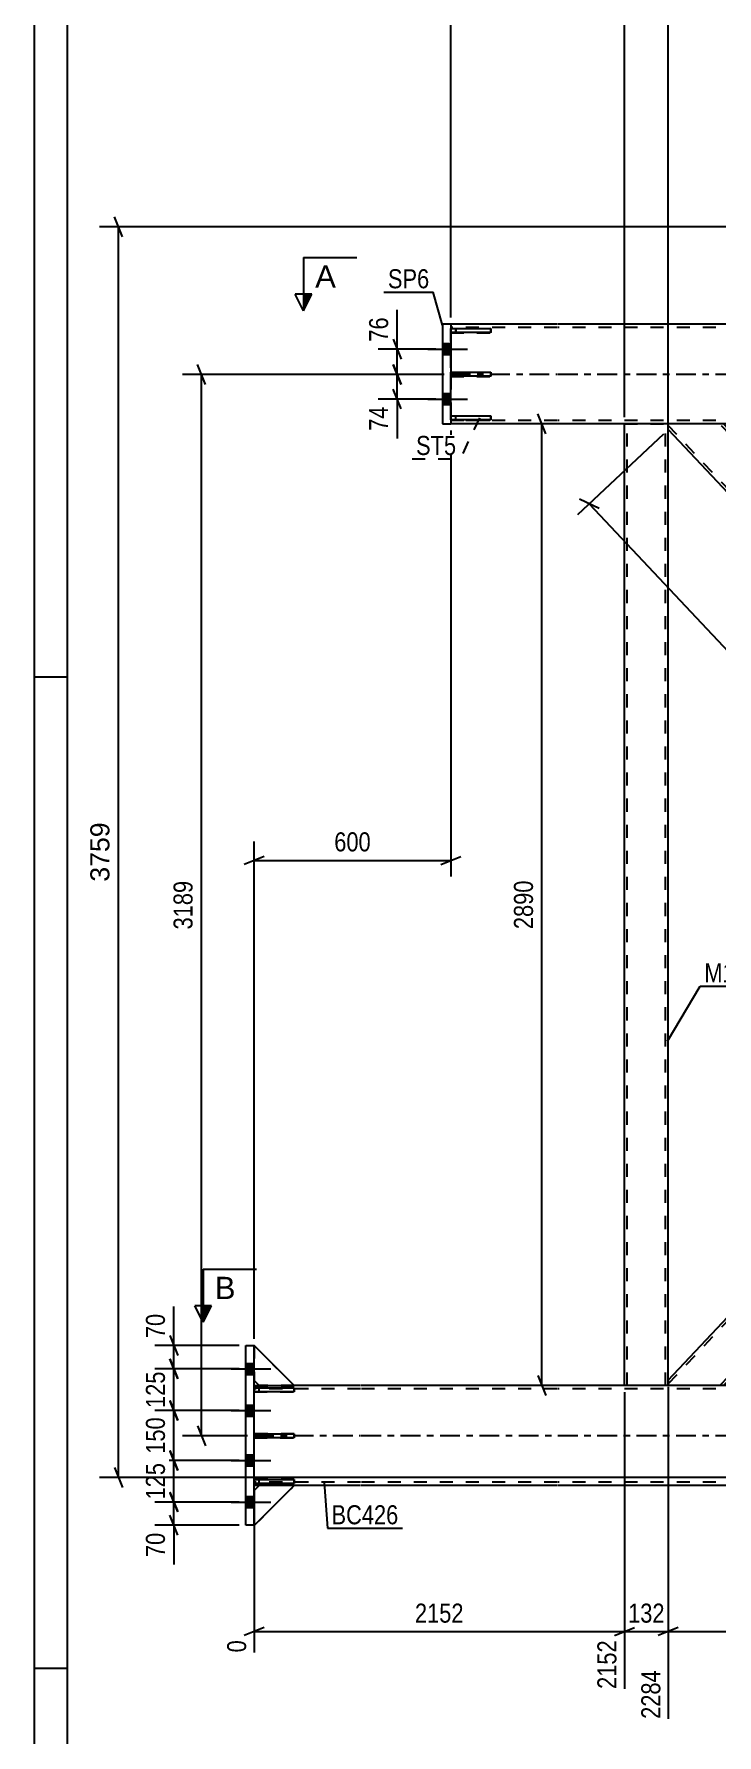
# Model space of a CAD drawing. Header units: millimetres. Extents: x 0 to 841, y 0 to 594.
# Drawn here: x 0 to 102.7, y 139 to 394.6 of the extents above; entities that cross this region are included whole.
import ezdxf

# ---------------------------------------------------------------- set-up
doc = ezdxf.new("R2010")
doc.units = ezdxf.units.MM
doc.linetypes.add('DXK_LINE_DOT2', pattern=[3.9198, 1.9599, -1.9599])
doc.linetypes.add('DXK_LINE_DOT3', pattern=[5.9187, 2.979, -0.9799, 0.9799, -0.9799])
doc.styles.add('Arial', font='ARIAL.TTF', dxfattribs={"height": 0.2})
doc.styles.add('Arial Narrow', font='ARIALN.TTF', dxfattribs={"height": 0.2})

# ---------------------------------------------------------------- blocks, each defined once
blk = doc.blocks.new('Unknown-761551059-1129')
at = {"color": 5, "linetype": 'Continuous'}
for p, q in [((0, 594), (0, 0)), ((5, 589), (5, 5)), ((5, 298), (0, 298)), ((5, 149), (0, 149))]:
    blk.add_line(p, q, dxfattribs=at)
blk = doc.blocks.new('Part-761551059-1537 - 1356')
at = {"color": 7, "linetype": 'DXK_LINE_DOT2'}
for p, q in [((33.84, 176.49), (33.09, 175.74)), ((33.09, 170.49), (39.09, 176.49)), ((39.09, 176.49), (33.84, 176.49)), ((33.09, 175.74), (33.09, 170.49))]:
    blk.add_line(p, q, dxfattribs=at)
blk = doc.blocks.new('Part-761551059-1543 - 1356')
at = {"color": 2, "linetype": 'Continuous'}
for p, q in [((33.09, 176.82), (33.09, 177.42)), ((33.09, 177.42), (39.09, 177.42)), ((39.09, 176.82), (33.09, 176.82)), ((39.09, 177.42), (39.09, 176.82))]:
    blk.add_line(p, q, dxfattribs=at)
at = {"color": 7, "linetype": 'DXK_LINE_DOT2'}
blk.add_line((33.84, 176.82), (33.84, 177.42), dxfattribs=at)
blk = doc.blocks.new('Part-761551059-1540 - 1356')
at = {"color": 2, "linetype": 'Continuous'}
for p, q in [((39.09, 191.53), (33.09, 197.53)), ((33.09, 192.28), (33.84, 191.53)), ((33.84, 191.53), (39.09, 191.53))]:
    blk.add_line(p, q, dxfattribs=at)
at = {"color": 7, "linetype": 'DXK_LINE_DOT2'}
blk.add_line((33.09, 197.53), (33.09, 192.28), dxfattribs=at)
blk = doc.blocks.new('Part-761551059-1541 - 1356')
at = {"color": 2, "linetype": 'Continuous'}
for p, q in [((33.09, 183.69), (33.09, 184.29)), ((33.09, 184.29), (39.09, 184.29)), ((39.09, 184.29), (39.09, 183.69)), ((39.09, 183.69), (33.09, 183.69))]:
    blk.add_line(p, q, dxfattribs=at)
at = {"color": 7, "linetype": 'DXK_LINE_DOT2'}
blk.add_line((33.84, 183.69), (33.84, 184.29), dxfattribs=at)
blk = doc.blocks.new('Part-761551059-1545 - 1356')
at = {"color": 7, "linetype": 'DXK_LINE_DOT2'}
for p, q in [((39.09, 191.17), (33.09, 191.17)), ((33.09, 191.17), (33.09, 190.57)), ((33.09, 190.57), (39.09, 190.57)), ((33.84, 190.57), (33.84, 191.17)), ((39.09, 190.57), (39.09, 191.17))]:
    blk.add_line(p, q, dxfattribs=at)
blk = doc.blocks.new('Part-761551059-1538 - 1356')
at = {"color": 2, "linetype": 'Continuous'}
for p, q in [((33.84, 176.49), (33.09, 175.74)), ((33.09, 170.49), (39.09, 176.49)), ((39.09, 176.49), (33.84, 176.49)), ((33.09, 170.53), (33.09, 170.49))]:
    blk.add_line(p, q, dxfattribs=at)
at = {"color": 7, "linetype": 'DXK_LINE_DOT2'}
blk.add_line((33.09, 170.49), (33.09, 175.74), dxfattribs=at)
blk = doc.blocks.new('Part-761551059-1539 - 1356')
at = {"color": 7, "linetype": 'DXK_LINE_DOT2'}
for p, q in [((33.09, 192.28), (33.09, 197.53)), ((33.09, 197.53), (39.09, 191.53)), ((33.84, 191.53), (33.09, 192.28)), ((39.09, 191.53), (33.84, 191.53))]:
    blk.add_line(p, q, dxfattribs=at)
blk = doc.blocks.new('Part-761551059-1526 - 1356')
at = {"color": 2, "linetype": 'Continuous'}
for p, q in [((62.64, 351.03), (61.39, 351.03)), ((61.39, 351.03), (61.39, 336.03)), ((62.64, 351.03), (62.64, 350.4)), ((62.64, 349.8), (62.64, 343.83)), ((62.64, 337.25), (62.64, 343.23)), ((61.39, 336.03), (62.64, 336.03)), ((62.64, 336.65), (62.64, 336.03))]:
    blk.add_line(p, q, dxfattribs=at)
at = {"color": 7, "linetype": 'DXK_LINE_DOT2'}
for p, q in [((62.64, 336.65), (62.64, 351.03)), ((62.64, 350.4), (62.64, 349.8)), ((62.64, 343.83), (62.64, 343.23)), ((62.64, 336.65), (62.64, 337.25))]:
    blk.add_line(p, q, dxfattribs=at)
blk = doc.blocks.new('Part-761551059-1542 - 1356')
at = {"color": 2, "linetype": 'Continuous'}
for p, q in [((33.09, 190.57), (33.09, 191.17)), ((33.09, 191.17), (39.09, 191.17)), ((39.09, 190.57), (33.09, 190.57)), ((39.09, 191.17), (39.09, 190.57))]:
    blk.add_line(p, q, dxfattribs=at)
at = {"color": 7, "linetype": 'DXK_LINE_DOT2'}
blk.add_line((33.84, 190.57), (33.84, 191.17), dxfattribs=at)
blk = doc.blocks.new('Part-761551059-1544 - 1356')
at = {"color": 7, "linetype": 'DXK_LINE_DOT2'}
for p, q in [((39.09, 184.29), (33.09, 184.29)), ((33.09, 184.29), (33.09, 183.69)), ((33.84, 183.69), (33.84, 184.29)), ((39.09, 183.69), (39.09, 184.29)), ((33.09, 183.69), (39.09, 183.69))]:
    blk.add_line(p, q, dxfattribs=at)
blk = doc.blocks.new('Part-761551059-1571 - 1356')
at = {"color": 2, "linetype": 'Continuous'}
for p, q in [((31.84, 170.53), (31.84, 197.53)), ((31.84, 197.53), (33.09, 197.53)), ((33.09, 191.17), (33.09, 197.53)), ((33.09, 184.29), (33.09, 190.57)), ((33.09, 177.42), (33.09, 183.69)), ((33.09, 170.53), (33.09, 176.82)), ((33.09, 170.53), (31.84, 170.53))]:
    blk.add_line(p, q, dxfattribs=at)
at = {"color": 7, "linetype": 'DXK_LINE_DOT2'}
for p, q in [((33.09, 190.57), (33.09, 191.17)), ((33.09, 183.69), (33.09, 184.29)), ((33.09, 176.82), (33.09, 177.42))]:
    blk.add_line(p, q, dxfattribs=at)
blk = doc.blocks.new('Part-761551059-1597 - 1356')
at = {"color": 7, "linetype": 'DXK_LINE_DOT2'}
for p, q in [((39.09, 177.42), (33.09, 177.42)), ((33.09, 177.42), (33.09, 176.82)), ((33.09, 176.82), (39.09, 176.82)), ((33.84, 176.82), (33.84, 177.42)), ((39.09, 176.82), (39.09, 177.42))]:
    blk.add_line(p, q, dxfattribs=at)
blk = doc.blocks.new('Part-761551059-1630 - 1356')
at = {"color": 2, "linetype": 'Continuous'}
for p, q in [((62.64, 343.23), (62.64, 343.83)), ((62.64, 343.83), (68.64, 343.83)), ((68.64, 343.23), (62.64, 343.23)), ((68.64, 343.83), (68.64, 343.23))]:
    blk.add_line(p, q, dxfattribs=at)
at = {"color": 7, "linetype": 'DXK_LINE_DOT2'}
blk.add_line((63.39, 343.23), (63.39, 343.83), dxfattribs=at)
blk = doc.blocks.new('Part-761551059-1631 - 1356')
at = {"color": 2, "linetype": 'Continuous'}
for p, q in [((62.64, 350.4), (68.64, 350.4)), ((62.64, 350.4), (62.64, 349.8)), ((68.64, 350.4), (68.64, 349.8)), ((68.64, 349.8), (62.64, 349.8))]:
    blk.add_line(p, q, dxfattribs=at)
at = {"color": 7, "linetype": 'DXK_LINE_DOT2'}
blk.add_line((63.39, 349.8), (63.39, 350.4), dxfattribs=at)
blk = doc.blocks.new('Part-761551059-1632 - 1356')
at = {"color": 2, "linetype": 'Continuous'}
for p, q in [((62.64, 336.65), (62.64, 337.25)), ((62.64, 337.25), (68.64, 337.25)), ((68.64, 336.65), (62.64, 336.65)), ((68.64, 337.25), (68.64, 336.65))]:
    blk.add_line(p, q, dxfattribs=at)
at = {"color": 7, "linetype": 'DXK_LINE_DOT2'}
blk.add_line((63.39, 336.65), (63.39, 337.25), dxfattribs=at)
blk = doc.blocks.new('Part-761551059-1637 - 1356')
at = {"color": 7, "linetype": 'DXK_LINE_DOT2'}
for p, q in [((68.64, 343.76), (62.64, 343.76)), ((62.64, 343.76), (62.64, 343.16)), ((62.64, 343.16), (68.64, 343.16)), ((63.39, 343.16), (63.39, 343.76)), ((68.64, 343.16), (68.64, 343.76))]:
    blk.add_line(p, q, dxfattribs=at)
blk = doc.blocks.new('Part-761551059-1642 - 1356')
at = {"color": 7, "linetype": 'DXK_LINE_DOT2'}
for p, q in [((68.64, 350.34), (62.64, 350.34)), ((62.64, 350.34), (62.64, 349.74)), ((63.39, 350.34), (63.39, 349.74)), ((68.64, 349.74), (68.64, 350.34)), ((62.64, 349.74), (68.64, 349.74))]:
    blk.add_line(p, q, dxfattribs=at)
blk = doc.blocks.new('Part-761551059-1647 - 1356')
at = {"color": 7, "linetype": 'DXK_LINE_DOT2'}
for p, q in [((68.64, 337.19), (62.64, 337.19)), ((62.64, 337.19), (62.64, 336.59)), ((62.64, 336.59), (68.64, 336.59)), ((63.39, 336.59), (63.39, 337.19)), ((68.64, 336.59), (68.64, 337.19))]:
    blk.add_line(p, q, dxfattribs=at)
blk = doc.blocks.new('Part-761551059-1662 - 1356')
at = {"color": 2, "linetype": 'Continuous'}
for p, q in [((78.64, 351.03), (62.64, 351.03)), ((164.55, 351.03), (78.74, 351.03)), ((255.35, 351.03), (169.55, 351.03)), ((271.45, 351.03), (255.45, 351.03)), ((78.64, 336.03), (62.64, 336.03)), ((164.55, 336.03), (78.74, 336.03)), ((255.35, 336.03), (169.55, 336.03)), ((271.45, 336.03), (255.45, 336.03))]:
    blk.add_line(p, q, dxfattribs=at)
at = {"color": 7, "linetype": 'DXK_LINE_DOT2'}
for p, q in [((62.64, 351.03), (62.64, 336.03)), ((78.64, 350.53), (62.64, 350.53)), ((255.35, 350.53), (78.74, 350.53)), ((169.55, 351.03), (164.55, 351.03)), ((271.45, 350.53), (255.45, 350.53)), ((271.45, 336.03), (271.45, 351.03)), ((78.64, 336.53), (62.64, 336.53)), ((255.35, 336.53), (78.74, 336.53)), ((169.55, 336.03), (164.55, 336.03)), ((271.45, 336.53), (255.45, 336.53))]:
    blk.add_line(p, q, dxfattribs=at)
at = {"color": 7, "linetype": 'DXK_LINE_DOT3'}
for p, q in [((62.64, 343.53), (78.64, 343.53)), ((78.74, 343.53), (255.35, 343.53)), ((255.45, 343.53), (271.45, 343.53))]:
    blk.add_line(p, q, dxfattribs=at)
blk = doc.blocks.new('Part-761551059-1677 - 1356')
at = {"linetype": 'Continuous'}
blk.add_hatch(color=2, dxfattribs=at).paths.add_polyline_path([(286, 191.53), (285.2, 192.93), (286.8, 192.93)])
at = {"color": 2, "linetype": 'Continuous'}
for p, q in [((286, 191.53), (285.2, 192.93)), ((285.2, 192.93), (286.8, 192.93)), ((286.8, 192.93), (286, 191.53)), ((33.09, 191.53), (33.84, 191.53)), ((49.09, 191.53), (39.09, 191.53)), ((78.64, 191.53), (49.19, 191.53)), ((164.55, 191.53), (78.74, 191.53)), ((255.35, 191.53), (169.55, 191.53)), ((284.9, 191.53), (255.45, 191.53)), ((295, 191.53), (285, 191.53)), ((301, 191.53), (300.25, 191.53)), ((49.09, 176.53), (33.09, 176.53)), ((78.64, 176.53), (49.19, 176.53)), ((255.35, 176.53), (78.74, 176.53)), ((284.9, 176.53), (255.45, 176.53)), ((301, 176.53), (285, 176.53))]:
    blk.add_line(p, q, dxfattribs=at)
at = {"color": 7, "linetype": 'DXK_LINE_DOT2'}
for p, q in [((33.09, 176.53), (33.09, 191.53)), ((49.09, 191.03), (33.09, 191.03)), ((39.09, 191.53), (33.84, 191.53)), ((78.64, 191.03), (49.19, 191.03)), ((255.35, 191.03), (78.74, 191.03)), ((169.55, 191.53), (164.55, 191.53)), ((284.9, 191.03), (255.45, 191.03)), ((301, 191.03), (285, 191.03)), ((300.25, 191.53), (295, 191.53)), ((301, 176.53), (301, 191.53)), ((49.09, 177.03), (33.09, 177.03)), ((78.64, 177.03), (49.19, 177.03)), ((255.35, 177.03), (78.74, 177.03)), ((284.9, 177.03), (255.45, 177.03)), ((301, 177.03), (285, 177.03))]:
    blk.add_line(p, q, dxfattribs=at)
at = {"color": 7, "linetype": 'DXK_LINE_DOT3'}
for p, q in [((33.09, 184.03), (49.09, 184.03)), ((49.19, 184.03), (78.64, 184.03)), ((78.74, 184.03), (255.35, 184.03)), ((255.45, 184.03), (284.9, 184.03)), ((285, 184.03), (301, 184.03))]:
    blk.add_line(p, q, dxfattribs=at)
at = {"color": 2, "linetype": 'Continuous'}
blk.add_circle((286, 192.43), 1, dxfattribs=at)
blk = doc.blocks.new('Bolt-761551059-1680 - 1356')
at = {"linetype": 'Continuous'}
for points in [[(31.84, 194.85), (31.84, 193.2), (33.09, 193.2), (33.09, 194.85)], [(31.84, 194.85), (31.84, 193.2), (33.09, 193.2), (33.09, 194.85)], [(31.84, 194.85), (31.84, 193.2), (33.09, 193.2), (33.09, 194.85)], [(31.84, 188.6), (31.84, 186.95), (33.09, 186.95), (33.09, 188.6)], [(31.84, 188.6), (31.84, 186.95), (33.09, 186.95), (33.09, 188.6)], [(31.84, 181.1), (31.84, 179.45), (33.09, 179.45), (33.09, 181.1)], [(31.84, 181.1), (31.84, 179.45), (33.09, 179.45), (33.09, 181.1)], [(31.84, 174.85), (31.84, 173.2), (33.09, 173.2), (33.09, 174.85)], [(31.84, 174.85), (31.84, 173.2), (33.09, 173.2), (33.09, 174.85)], [(31.84, 174.85), (31.84, 173.2), (33.09, 173.2), (33.09, 174.85)]]:
    blk.add_hatch(color=1, dxfattribs=at).paths.add_polyline_path(points)
at = {"color": 1, "linetype": 'Continuous'}
for p, q in [((31.84, 194.85), (33.09, 194.85)), ((31.84, 194.85), (33.09, 194.85)), ((31.84, 194.85), (33.09, 194.85)), ((29.64, 194.03), (35.59, 194.03)), ((29.64, 194.03), (35.59, 194.03)), ((29.64, 194.03), (35.59, 194.03)), ((31.84, 193.2), (33.09, 193.2)), ((31.84, 193.2), (33.09, 193.2)), ((31.84, 193.2), (33.09, 193.2)), ((29.64, 187.78), (35.59, 187.78)), ((29.64, 187.78), (35.59, 187.78)), ((31.84, 188.6), (33.09, 188.6)), ((31.84, 188.6), (33.09, 188.6)), ((31.84, 186.95), (33.09, 186.95)), ((31.84, 186.95), (33.09, 186.95)), ((29.64, 180.28), (35.59, 180.28)), ((29.64, 180.28), (35.59, 180.28)), ((31.84, 181.1), (33.09, 181.1)), ((31.84, 181.1), (33.09, 181.1)), ((31.84, 179.45), (33.09, 179.45)), ((31.84, 179.45), (33.09, 179.45)), ((29.64, 174.03), (35.59, 174.03)), ((29.64, 174.03), (35.59, 174.03)), ((29.64, 174.03), (35.59, 174.03)), ((31.84, 174.85), (33.09, 174.85)), ((31.84, 174.85), (33.09, 174.85)), ((31.84, 174.85), (33.09, 174.85)), ((31.84, 173.2), (33.09, 173.2)), ((31.84, 173.2), (33.09, 173.2)), ((31.84, 173.2), (33.09, 173.2))]:
    blk.add_line(p, q, dxfattribs=at)
blk = doc.blocks.new('Bolt-761551059-1681 - 1356')
at = {"linetype": 'Continuous'}
for points in [[(61.39, 348.1), (61.39, 346.45), (62.64, 346.45), (62.64, 348.1)], [(61.39, 348.1), (61.39, 346.45), (62.64, 346.45), (62.64, 348.1)], [(61.39, 340.6), (61.39, 338.95), (62.64, 338.95), (62.64, 340.6)], [(61.39, 340.6), (61.39, 338.95), (62.64, 338.95), (62.64, 340.6)]]:
    blk.add_hatch(color=1, dxfattribs=at).paths.add_polyline_path(points)
at = {"color": 1, "linetype": 'Continuous'}
for p, q in [((61.39, 348.1), (62.64, 348.1)), ((61.39, 348.1), (62.64, 348.1)), ((59.19, 347.28), (65.14, 347.28)), ((59.19, 347.28), (65.14, 347.28)), ((61.39, 346.45), (62.64, 346.45)), ((61.39, 346.45), (62.64, 346.45)), ((61.39, 340.6), (62.64, 340.6)), ((61.39, 340.6), (62.64, 340.6)), ((59.19, 339.78), (65.14, 339.78)), ((59.19, 339.78), (65.14, 339.78)), ((61.39, 338.95), (62.64, 338.95)), ((61.39, 338.95), (62.64, 338.95))]:
    blk.add_line(p, q, dxfattribs=at)
blk = doc.blocks.new('Part-761551059-1706 - 1356')
at = {"color": 2, "linetype": 'Continuous'}
for p, q in [((95.34, 335.2), (95.34, 336.03)), ((95.34, 335.2), (162.52, 263.78)), ((163.75, 272.1), (103.63, 336.03)), ((163.75, 262.46), (163.75, 272.1))]:
    blk.add_line(p, q, dxfattribs=at)
at = {"color": 7, "linetype": 'DXK_LINE_DOT2'}
for p, q in [((103.63, 336.03), (95.34, 336.03)), ((163.75, 263.05), (95.34, 335.78)), ((163.75, 271.51), (103.08, 336.03)), ((163.75, 262.46), (162.52, 263.78)), ((163.75, 263.05), (163.75, 263.09))]:
    blk.add_line(p, q, dxfattribs=at)
blk = doc.blocks.new('Part-761551059-1711 - 1356')
at = {"color": 2, "linetype": 'Continuous'}
for p, q in [((95.34, 192.35), (162.52, 263.78)), ((162.52, 263.78), (163.75, 262.46)), ((163.75, 262.46), (163.75, 255.46)), ((103.63, 191.53), (163.75, 255.46)), ((95.34, 192.35), (95.34, 191.53))]:
    blk.add_line(p, q, dxfattribs=at)
at = {"color": 7, "linetype": 'DXK_LINE_DOT2'}
for p, q in [((95.34, 191.77), (162.79, 263.48)), ((103.08, 191.53), (163.75, 256.04)), ((103.63, 191.53), (95.34, 191.53))]:
    blk.add_line(p, q, dxfattribs=at)
blk = doc.blocks.new('Part-761551059-1716 - 1356')
at = {"color": 2, "linetype": 'Continuous'}
for p, q in [((88.74, 191.53), (88.74, 336.03)), ((95.34, 192.35), (95.34, 335.2))]:
    blk.add_line(p, q, dxfattribs=at)
at = {"color": 7, "linetype": 'DXK_LINE_DOT2'}
for p, q in [((88.74, 336.03), (95.34, 336.03)), ((89.14, 191.53), (89.14, 336.03)), ((94.94, 191.53), (94.94, 336.03)), ((95.34, 335.2), (95.34, 336.03)), ((95.34, 191.53), (95.34, 192.35)), ((95.34, 191.53), (88.74, 191.53))]:
    blk.add_line(p, q, dxfattribs=at)
blk = doc.blocks.new('StraightDimension-761551059-12153 - 1356')
at = {"color": 7, "linetype": 'Continuous'}
for p, q in [((88.74, 337.03), (88.74, 427.8)), ((62.64, 352.03), (62.64, 422.32)), ((64.14, 419.79), (61.14, 418.59)), ((87.24, 418.59), (90.24, 419.79)), ((62.64, 419.19), (88.74, 419.19))]:
    blk.add_line(p, q, dxfattribs=at)
at = {"color": 0, "linetype": 'Continuous'}
for points in [[(88.14, 428.4), (83.94, 428.4), (83.94, 419.89), (88.14, 419.89)], [(62.04, 422.92), (57.84, 422.92), (57.84, 419.89), (62.04, 419.89)]]:
    blk.add_wipeout(points, dxfattribs=at)
at = {"color": 0}
blk.add_wipeout([(79.95, 419.94), (79.95, 424.14), (71.44, 424.14), (71.44, 419.94)], dxfattribs=at)
at = {"color": 3, "linetype": 'Continuous', "style": 'Arial Narrow'}
for s, height, p in [('1552', 2.863, (87.54, 420.49)), ('0', 2.86, (61.44, 420.49))]:
    blk.add_text(s, height=height, rotation=90.0002, dxfattribs=at).set_placement(p)
at = {"color": 3, "style": 'Arial Narrow'}
blk.add_text('1552', height=2.863, dxfattribs=at).set_placement((72.04, 420.54))
blk = doc.blocks.new('StraightDimension-761551059-2228 - 1356')
at = {"color": 7, "linetype": 'Continuous'}
for p, q in [((88.74, 190.53), (88.74, 145.94)), ((95.34, 191.35), (95.34, 141.44)), ((87.24, 153.95), (90.24, 155.15)), ((88.74, 154.55), (95.34, 154.55)), ((96.84, 155.15), (93.84, 153.95))]:
    blk.add_line(p, q, dxfattribs=at)
at = {"color": 0}
blk.add_wipeout([(95.39, 155.3), (95.39, 159.5), (88.7, 159.5), (88.7, 155.3)], dxfattribs=at)
at = {"color": 0, "linetype": 'Continuous'}
blk.add_wipeout([(94.74, 149.35), (90.54, 149.35), (90.54, 140.84), (94.74, 140.84)], dxfattribs=at)
at = {"color": 3, "style": 'Arial Narrow'}
blk.add_text('132', height=2.863, dxfattribs=at).set_placement((89.3, 155.9))
at = {"color": 3, "linetype": 'Continuous', "style": 'Arial Narrow'}
blk.add_text('2284', height=2.863, rotation=90.0002, dxfattribs=at).set_placement((94.14, 141.44))
blk = doc.blocks.new('StraightDimension-761551059-1940 - 1356')
at = {"color": 7, "linetype": 'Continuous'}
for p, q in [((76.95, 334.53), (75.75, 337.53)), ((87.74, 336.03), (73.5, 336.03)), ((76.35, 191.53), (76.35, 336.03)), ((75.75, 193.03), (76.95, 190.03)), ((87.74, 191.53), (73.5, 191.53))]:
    blk.add_line(p, q, dxfattribs=at)
at = {"color": 0}
blk.add_wipeout([(75.6, 268.03), (71.4, 268.03), (71.4, 259.52), (75.6, 259.52)], dxfattribs=at)
at = {"color": 3, "style": 'Arial Narrow'}
blk.add_text('2890', height=2.863, rotation=90.0002, dxfattribs=at).set_placement((75, 260.12))
blk = doc.blocks.new('StraightDimension-761551059-1773 - 1356')
at = {"color": 7, "linetype": 'Continuous'}
for p, q in [((61.64, 343.46), (22.33, 343.46)), ((25.78, 341.96), (24.58, 344.96)), ((25.18, 183.99), (25.18, 343.46)), ((24.58, 185.49), (25.78, 182.49)), ((32.09, 183.99), (22.33, 183.99))]:
    blk.add_line(p, q, dxfattribs=at)
at = {"color": 0}
blk.add_wipeout([(24.43, 267.98), (20.23, 267.98), (20.23, 259.47), (24.43, 259.47)], dxfattribs=at)
at = {"color": 3, "style": 'Arial Narrow'}
blk.add_text('3189', height=2.863, rotation=90.0002, dxfattribs=at).set_placement((23.83, 260.07))
blk = doc.blocks.new('StraightDimension-761551059-1805 - 1356')
at = {"color": 7, "linetype": 'Continuous'}
for p, q in [((61.64, 343.46), (51.73, 343.46)), ((53.98, 344.96), (55.18, 341.96)), ((54.58, 339.78), (54.58, 343.46)), ((55.18, 338.28), (53.98, 341.28)), ((60.39, 339.78), (51.73, 339.78))]:
    blk.add_line(p, q, dxfattribs=at)
at = {"color": 0}
blk.add_wipeout([(53.83, 339.25), (49.63, 339.25), (49.63, 334.4), (53.83, 334.4)], dxfattribs=at)
at = {"color": 7, "linetype": 'Continuous'}
blk.add_line((54.58, 339.78), (54.58, 333.87), dxfattribs=at)
blk.add_line((54.58, 339.78), (54.58, 333.87), dxfattribs=at)
at = {"color": 3, "style": 'Arial Narrow'}
blk.add_text('74', height=2.863, rotation=90.0002, dxfattribs=at).set_placement((53.23, 335))
blk = doc.blocks.new('StraightDimension-761551059-1814 - 1356')
at = {"color": 7, "linetype": 'Continuous'}
for p, q in [((53.98, 348.78), (55.18, 345.78)), ((60.39, 347.28), (51.73, 347.28)), ((54.58, 343.46), (54.58, 347.28)), ((61.64, 343.46), (51.73, 343.46)), ((55.18, 341.96), (53.98, 344.96))]:
    blk.add_line(p, q, dxfattribs=at)
at = {"color": 0}
blk.add_wipeout([(53.83, 352.66), (49.63, 352.66), (49.63, 347.8), (53.83, 347.8)], dxfattribs=at)
at = {"color": 7, "linetype": 'Continuous'}
blk.add_line((54.58, 347.28), (54.58, 353.18), dxfattribs=at)
blk.add_line((54.58, 347.28), (54.58, 353.18), dxfattribs=at)
at = {"color": 3, "style": 'Arial Narrow'}
blk.add_text('76', height=2.863, rotation=90.0002, dxfattribs=at).set_placement((53.23, 348.4))
blk = doc.blocks.new('StraightDimension-761551059-1926 - 1356')
at = {"color": 7, "linetype": 'Continuous'}
for p, q in [((94.62, 334.52), (81.71, 322.38)), ((84.93, 323.34), (82, 324.71)), ((83.46, 324.02), (151.87, 251.29)), ((163.02, 261.78), (150.12, 249.64)), ((150.4, 251.97), (153.33, 250.61))]:
    blk.add_line(p, q, dxfattribs=at)
at = {"color": 0}
blk.add_wipeout([(121.13, 285.07), (124.19, 287.95), (118.35, 294.15), (115.29, 291.27)], dxfattribs=at)
at = {"color": 3, "style": 'Arial Narrow'}
blk.add_text('1997', height=2.863, rotation=-46.7591, dxfattribs=at).set_placement((116.14, 291.24))
blk = doc.blocks.new('StraightDimension-761551059-1972 - 1356')
at = {"color": 7, "linetype": 'Continuous'}
for p, q in [((62.64, 335.03), (62.64, 268.05)), ((34.59, 271.05), (31.59, 269.85)), ((33.09, 198.53), (33.09, 273.3)), ((61.14, 269.85), (64.14, 271.05)), ((33.09, 270.45), (62.64, 270.45))]:
    blk.add_line(p, q, dxfattribs=at)
at = {"color": 0}
blk.add_wipeout([(51.21, 271.2), (51.21, 275.4), (44.53, 275.4), (44.53, 271.2)], dxfattribs=at)
at = {"color": 3, "style": 'Arial Narrow'}
blk.add_text('600', height=2.863, dxfattribs=at).set_placement((45.13, 271.8))
blk = doc.blocks.new('StraightDimension-761551059-16765 - 1356')
at = {"color": 7, "linetype": 'Continuous'}
for p, q in [((20.43, 195.53), (21.63, 192.53)), ((30.84, 194.03), (18.18, 194.03)), ((21.03, 187.78), (21.03, 194.03)), ((21.63, 186.28), (20.43, 189.28)), ((30.84, 187.78), (18.18, 187.78))]:
    blk.add_line(p, q, dxfattribs=at)
at = {"color": 0}
blk.add_wipeout([(20.28, 194.24), (16.08, 194.24), (16.08, 187.56), (20.28, 187.56)], dxfattribs=at)
at = {"color": 3, "style": 'Arial Narrow'}
blk.add_text('125', height=2.863, rotation=90.0002, dxfattribs=at).set_placement((19.68, 188.16))
blk = doc.blocks.new('StraightDimension-761551059-2217 - 1356')
at = {"color": 7, "linetype": 'Continuous'}
for p, q in [((95.34, 191.35), (95.34, 141.44)), ((163.75, 190.52), (163.75, 145.94)), ((96.84, 155.15), (93.84, 153.95)), ((95.34, 154.55), (163.75, 154.55)), ((162.25, 153.95), (165.25, 155.15))]:
    blk.add_line(p, q, dxfattribs=at)
at = {"color": 0}
blk.add_wipeout([(133.8, 155.3), (133.8, 159.5), (125.29, 159.5), (125.29, 155.3)], dxfattribs=at)
at = {"color": 0, "linetype": 'Continuous'}
blk.add_wipeout([(163.15, 153.85), (158.95, 153.85), (158.95, 145.34), (163.15, 145.34)], dxfattribs=at)
at = {"color": 3, "style": 'Arial Narrow'}
blk.add_text('1368', height=2.863, dxfattribs=at).set_placement((125.89, 155.9))
at = {"color": 3, "linetype": 'Continuous', "style": 'Arial Narrow'}
blk.add_text('3652', height=2.863, rotation=90.0002, dxfattribs=at).set_placement((162.55, 145.94))
blk = doc.blocks.new('StraightDimension-761551059-2239 - 1356')
at = {"color": 7, "linetype": 'Continuous'}
for p, q in [((88.74, 190.53), (88.74, 145.94)), ((33.09, 175.53), (33.09, 151.43)), ((34.59, 155.15), (31.59, 153.95)), ((33.09, 154.55), (88.74, 154.55)), ((87.24, 153.95), (90.24, 155.15))]:
    blk.add_line(p, q, dxfattribs=at)
at = {"color": 0}
blk.add_wipeout([(65.18, 155.3), (65.18, 159.5), (56.66, 159.5), (56.66, 155.3)], dxfattribs=at)
at = {"color": 0, "linetype": 'Continuous'}
for points in [[(32.49, 153.85), (28.29, 153.85), (28.29, 150.83), (32.49, 150.83)], [(88.14, 153.85), (83.94, 153.85), (83.94, 145.34), (88.14, 145.34)]]:
    blk.add_wipeout(points, dxfattribs=at)
at = {"color": 3, "style": 'Arial Narrow'}
blk.add_text('2152', height=2.863, dxfattribs=at).set_placement((57.26, 155.9))
at = {"color": 3, "linetype": 'Continuous', "style": 'Arial Narrow'}
for s, height, p in [('0', 2.86, (31.89, 151.43)), ('2152', 2.863, (87.54, 145.94))]:
    blk.add_text(s, height=height, rotation=90.0002, dxfattribs=at).set_placement(p)
blk = doc.blocks.new('StraightDimension-761551059-12151 - 1356')
at = {"color": 7, "linetype": 'Continuous'}
for p, q in [((95.34, 336.2), (95.34, 432.3)), ((131.48, 352.03), (131.48, 427.8)), ((96.84, 419.79), (93.84, 418.59)), ((129.98, 418.59), (132.98, 419.79)), ((95.34, 419.19), (131.48, 419.19))]:
    blk.add_line(p, q, dxfattribs=at)
at = {"color": 0, "linetype": 'Continuous'}
blk.add_wipeout([(130.88, 428.4), (126.68, 428.4), (126.68, 419.89), (130.88, 419.89)], dxfattribs=at)
at = {"color": 0}
blk.add_wipeout([(116.75, 419.94), (116.75, 424.14), (110.07, 424.14), (110.07, 419.94)], dxfattribs=at)
at = {"color": 3, "linetype": 'Continuous', "style": 'Arial Narrow'}
blk.add_text('2407', height=2.863, rotation=90.0002, dxfattribs=at).set_placement((130.28, 420.49))
at = {"color": 3, "style": 'Arial Narrow'}
blk.add_text('723', height=2.863, dxfattribs=at).set_placement((110.67, 420.54))
blk = doc.blocks.new('StraightDimension-761551059-12152 - 1356')
at = {"color": 7, "linetype": 'Continuous'}
for p, q in [((95.34, 336.2), (95.34, 432.3)), ((88.74, 337.03), (88.74, 427.8)), ((87.24, 418.59), (90.24, 419.79)), ((96.84, 419.79), (93.84, 418.59)), ((88.74, 419.19), (95.34, 419.19))]:
    blk.add_line(p, q, dxfattribs=at)
at = {"color": 0}
blk.add_wipeout([(95.39, 419.94), (95.39, 424.14), (88.7, 424.14), (88.7, 419.94)], dxfattribs=at)
at = {"color": 0, "linetype": 'Continuous'}
blk.add_wipeout([(94.74, 432.9), (90.54, 432.9), (90.54, 424.39), (94.74, 424.39)], dxfattribs=at)
at = {"color": 3, "linetype": 'Continuous', "style": 'Arial Narrow'}
blk.add_text('1684', height=2.863, rotation=90.0002, dxfattribs=at).set_placement((94.14, 424.99))
at = {"color": 3, "style": 'Arial Narrow'}
blk.add_text('132', height=2.863, dxfattribs=at).set_placement((89.3, 420.54))
blk = doc.blocks.new('StraightDimension-761551059-16764 - 1356')
at = {"color": 7, "linetype": 'Continuous'}
for p, q in [((30.84, 197.53), (18.18, 197.53)), ((20.43, 199.03), (21.63, 196.03)), ((21.03, 194.03), (21.03, 197.53)), ((21.63, 192.53), (20.43, 195.53)), ((30.84, 194.03), (18.18, 194.03))]:
    blk.add_line(p, q, dxfattribs=at)
at = {"color": 0}
blk.add_wipeout([(20.28, 202.91), (16.08, 202.91), (16.08, 198.05), (20.28, 198.05)], dxfattribs=at)
at = {"color": 7, "linetype": 'Continuous'}
blk.add_line((21.03, 197.53), (21.03, 203.43), dxfattribs=at)
blk.add_line((21.03, 197.53), (21.03, 203.43), dxfattribs=at)
at = {"color": 3, "style": 'Arial Narrow'}
blk.add_text('70', height=2.863, rotation=90.0002, dxfattribs=at).set_placement((19.68, 198.65))
blk = doc.blocks.new('StraightDimension-761551059-16766 - 1356')
at = {"color": 7, "linetype": 'Continuous'}
for p, q in [((20.43, 189.28), (21.63, 186.28)), ((30.84, 187.78), (18.18, 187.78)), ((21.03, 180.28), (21.03, 187.78)), ((21.63, 178.78), (20.43, 181.78)), ((30.84, 180.28), (18.18, 180.28))]:
    blk.add_line(p, q, dxfattribs=at)
at = {"color": 0}
blk.add_wipeout([(20.28, 187.37), (16.08, 187.37), (16.08, 180.68), (20.28, 180.68)], dxfattribs=at)
at = {"color": 3, "style": 'Arial Narrow'}
blk.add_text('150', height=2.863, rotation=90.0002, dxfattribs=at).set_placement((19.68, 181.28))
blk = doc.blocks.new('StraightDimension-761551059-16767 - 1356')
at = {"color": 7, "linetype": 'Continuous'}
for p, q in [((20.43, 181.78), (21.63, 178.78)), ((30.84, 180.28), (18.18, 180.28)), ((21.03, 174.03), (21.03, 180.28)), ((30.84, 174.03), (18.18, 174.03)), ((21.63, 172.53), (20.43, 175.53))]:
    blk.add_line(p, q, dxfattribs=at)
at = {"color": 0}
blk.add_wipeout([(20.28, 180.49), (16.08, 180.49), (16.08, 173.81), (20.28, 173.81)], dxfattribs=at)
at = {"color": 3, "style": 'Arial Narrow'}
blk.add_text('125', height=2.863, rotation=90.0002, dxfattribs=at).set_placement((19.68, 174.41))
blk = doc.blocks.new('StraightDimension-761551059-16768 - 1356')
at = {"color": 7, "linetype": 'Continuous'}
for p, q in [((30.84, 174.03), (18.18, 174.03)), ((20.43, 175.53), (21.63, 172.53)), ((21.03, 170.53), (21.03, 174.03)), ((21.63, 169.03), (20.43, 172.03)), ((30.84, 170.53), (18.18, 170.53))]:
    blk.add_line(p, q, dxfattribs=at)
at = {"color": 0}
blk.add_wipeout([(20.28, 170), (16.08, 170), (16.08, 165.15), (20.28, 165.15)], dxfattribs=at)
at = {"color": 7, "linetype": 'Continuous'}
blk.add_line((21.03, 170.53), (21.03, 164.62), dxfattribs=at)
blk.add_line((21.03, 170.53), (21.03, 164.62), dxfattribs=at)
at = {"color": 3, "style": 'Arial Narrow'}
blk.add_text('70', height=2.863, rotation=90.0002, dxfattribs=at).set_placement((19.68, 165.75))
blk = doc.blocks.new('StraightDimension-761551059-33860 - 1356')
at = {"color": 7, "linetype": 'Continuous'}
for p, q in [((157.92, 365.66), (9.83, 365.66)), ((13.28, 364.16), (12.08, 367.16)), ((12.68, 177.73), (12.68, 365.66)), ((12.08, 179.23), (13.28, 176.23)), ((157.92, 177.73), (9.83, 177.73))]:
    blk.add_line(p, q, dxfattribs=at)
at = {"color": 0}
blk.add_wipeout([(11.93, 276.74), (7.73, 276.74), (7.73, 266.65), (11.93, 266.65)], dxfattribs=at)
at = {"color": 3, "style": 'Arial'}
blk.add_text('3759', height=2.865, rotation=90.0002, dxfattribs=at).set_placement((11.33, 267.25))
blk = doc.blocks.new('Mark-761551059-1522 - 1356')
at = {"color": 0}
blk.add_wipeout([(59.41, 356.42), (59.41, 359.42), (53.2, 359.42), (53.2, 356.42)], dxfattribs=at)
blk.add_wipeout([(59.41, 356.42), (59.41, 359.42), (53.2, 359.42), (53.2, 356.42)], dxfattribs=at)
at = {"color": 30, "linetype": 'Continuous'}
for p in [(52.6, 355.82), (61.39, 350.86)]:
    blk.add_line(p, (60.01, 355.82), dxfattribs=at)
at = {"color": 3, "style": 'Arial Narrow'}
blk.add_text('SP6', height=2.863, dxfattribs=at).set_placement((53.2, 356.42))
blk = doc.blocks.new('Mark-761551059-1643 - 1356')
at = {"color": 0}
blk.add_wipeout([(63.46, 331.37), (63.46, 334.37), (57.43, 334.37), (57.43, 331.37)], dxfattribs=at)
blk.add_wipeout([(63.46, 331.37), (63.46, 334.37), (57.43, 334.37), (57.43, 331.37)], dxfattribs=at)
at = {"color": 30, "linetype": 'DXK_LINE_DOT2'}
for p in [(66.94, 336.93), (56.83, 330.77)]:
    blk.add_line(p, (64.06, 330.77), dxfattribs=at)
at = {"color": 3, "style": 'Arial Narrow'}
blk.add_text('ST5', height=2.863, dxfattribs=at).set_placement((57.43, 331.37))
blk = doc.blocks.new('Mark-761551059-1673 - 1356')
at = {"color": 0}
blk.add_wipeout([(54.77, 170.68), (54.77, 173.68), (44.72, 173.68), (44.72, 170.68)], dxfattribs=at)
blk.add_wipeout([(54.77, 170.68), (54.77, 173.68), (44.72, 173.68), (44.72, 170.68)], dxfattribs=at)
at = {"color": 30, "linetype": 'Continuous'}
for p, q in [((43.61, 176.97), (44.12, 170.08)), ((44.12, 170.08), (55.37, 170.08))]:
    blk.add_line(p, q, dxfattribs=at)
at = {"color": 3, "style": 'Arial Narrow'}
blk.add_text('BC426', height=2.863, dxfattribs=at).set_placement((44.72, 170.68))
blk = doc.blocks.new('Mark-761551059-1712 - 1356')
at = {"color": 0}
blk.add_wipeout([(110.8, 252.13), (110.8, 255.13), (100.75, 255.13), (100.75, 252.13)], dxfattribs=at)
blk.add_wipeout([(110.8, 252.13), (110.8, 255.13), (100.75, 255.13), (100.75, 252.13)], dxfattribs=at)
at = {"color": 30, "linetype": 'Continuous'}
for p, q in [((95.21, 243.26), (100.15, 251.53)), ((100.15, 251.53), (111.4, 251.53))]:
    blk.add_line(p, q, dxfattribs=at)
at = {"color": 3, "style": 'Arial Narrow'}
blk.add_text('M1304', height=2.863, dxfattribs=at).set_placement((100.75, 252.13))
blk = doc.blocks.new('SectionMark-761551059-17252 - 1356')
at = {"color": 6, "linetype": 'Continuous'}
for p, q in [((40.51, 361.03), (40.51, 353.03)), ((290.5, 361.03), (290.5, 353.03)), ((40.51, 353.03), (39.26, 355.53)), ((291.75, 355.53), (290.5, 353.03))]:
    blk.add_line(p, q, dxfattribs=at)
at = {"color": 0, "linetype": 'Continuous'}
for points in [[(45.37, 356.53), (45.37, 360.03), (42.26, 360.03), (42.26, 356.53)], [(288.75, 356.53), (288.75, 360.03), (285.64, 360.03), (285.64, 356.53)]]:
    blk.add_wipeout(points, dxfattribs=at)
at = {"linetype": 'Continuous'}
for points in [[(40.51, 355.53), (41.76, 355.53), (40.51, 353.03)], [(289.25, 355.53), (290.5, 355.53), (290.5, 353.03)]]:
    blk.add_hatch(color=6, dxfattribs=at).paths.add_polyline_path(points)
at = {"color": 6, "linetype": 'Continuous'}
for p, q in [((40.51, 361.03), (48.51, 361.03)), ((290.5, 361.03), (282.5, 361.03)), ((41.76, 355.53), (39.26, 355.53)), ((40.51, 353.03), (41.76, 355.53)), ((289.25, 355.53), (291.75, 355.53)), ((290.5, 353.03), (289.25, 355.53))]:
    blk.add_line(p, q, dxfattribs=at)
at = {"color": 3, "linetype": 'Continuous', "style": 'Arial'}
for p in [(42.26, 356.53), (285.64, 356.53)]:
    blk.add_text('A', height=3.34, dxfattribs=at).set_placement(p)
blk = doc.blocks.new('SectionMark-761551059-20817 - 1356')
at = {"color": 6, "linetype": 'Continuous'}
for p, q in [((25.42, 209.03), (25.42, 201.03)), ((319.88, 209.03), (319.88, 201.03)), ((25.42, 201.03), (24.17, 203.53)), ((321.13, 203.53), (319.88, 201.03))]:
    blk.add_line(p, q, dxfattribs=at)
at = {"color": 0, "linetype": 'Continuous'}
for points in [[(30.28, 204.53), (30.28, 208.03), (27.17, 208.03), (27.17, 204.53)], [(318.13, 204.53), (318.13, 208.03), (315.02, 208.03), (315.02, 204.53)]]:
    blk.add_wipeout(points, dxfattribs=at)
at = {"linetype": 'Continuous'}
for points in [[(25.42, 203.53), (26.67, 203.53), (25.42, 201.03)], [(318.63, 203.53), (319.88, 203.53), (319.88, 201.03)]]:
    blk.add_hatch(color=6, dxfattribs=at).paths.add_polyline_path(points)
at = {"color": 6, "linetype": 'Continuous'}
for p, q in [((25.42, 209.03), (33.42, 209.03)), ((319.88, 209.03), (311.88, 209.03)), ((26.67, 203.53), (24.17, 203.53)), ((25.42, 201.03), (26.67, 203.53)), ((318.63, 203.53), (321.13, 203.53)), ((319.88, 201.03), (318.63, 203.53))]:
    blk.add_line(p, q, dxfattribs=at)
at = {"color": 3, "linetype": 'Continuous', "style": 'Arial'}
for p in [(27.17, 204.53), (315.02, 204.53)]:
    blk.add_text('B', height=3.34, dxfattribs=at).set_placement(p)

msp = doc.modelspace()

# ---------------------------------------------------------------- block references
for name in ['Unknown-761551059-1129', 'Part-761551059-1526 - 1356', 'Part-761551059-1662 - 1356', 'Part-761551059-1631 - 1356', 'Part-761551059-1642 - 1356', 'Bolt-761551059-1681 - 1356', 'Part-761551059-1630 - 1356', 'Part-761551059-1637 - 1356', 'Part-761551059-1632 - 1356', 'Part-761551059-1647 - 1356', 'Part-761551059-1716 - 1356', 'Part-761551059-1706 - 1356', 'Part-761551059-1711 - 1356', 'Part-761551059-1571 - 1356', 'Part-761551059-1540 - 1356', 'Part-761551059-1539 - 1356', 'Bolt-761551059-1680 - 1356', 'Part-761551059-1677 - 1356', 'Part-761551059-1545 - 1356', 'Part-761551059-1542 - 1356', 'Part-761551059-1541 - 1356', 'Part-761551059-1544 - 1356', 'Part-761551059-1543 - 1356', 'Part-761551059-1597 - 1356', 'Part-761551059-1537 - 1356', 'Part-761551059-1538 - 1356']:
    msp.add_blockref(name, (0, 0))

# ---------------------------------------------------------------- next in the draw order: block references
for name in ['StraightDimension-761551059-12151 - 1356', 'StraightDimension-761551059-12153 - 1356', 'StraightDimension-761551059-2228 - 1356']:
    msp.add_blockref(name, (0, 0))

# ---------------------------------------------------------------- next in the draw order: block references
for name in ['StraightDimension-761551059-1773 - 1356', 'StraightDimension-761551059-1940 - 1356', 'StraightDimension-761551059-2217 - 1356']:
    msp.add_blockref(name, (0, 0))

# ---------------------------------------------------------------- next in the draw order: block references
for name in ['StraightDimension-761551059-12152 - 1356', 'StraightDimension-761551059-1805 - 1356', 'StraightDimension-761551059-1926 - 1356', 'StraightDimension-761551059-16765 - 1356']:
    msp.add_blockref(name, (0, 0))

# ---------------------------------------------------------------- next in the draw order: block references
for name in ['StraightDimension-761551059-1814 - 1356', 'StraightDimension-761551059-1972 - 1356', 'StraightDimension-761551059-2239 - 1356']:
    msp.add_blockref(name, (0, 0))

# ---------------------------------------------------------------- next in the draw order: block references
for name in ['StraightDimension-761551059-16764 - 1356', 'StraightDimension-761551059-16766 - 1356']:
    msp.add_blockref(name, (0, 0))

# ---------------------------------------------------------------- next in the draw order: block references
msp.add_blockref('StraightDimension-761551059-16767 - 1356', (0, 0))

# ---------------------------------------------------------------- next in the draw order: block references
msp.add_blockref('StraightDimension-761551059-16768 - 1356', (0, 0))

# ---------------------------------------------------------------- next in the draw order: block references
msp.add_blockref('StraightDimension-761551059-33860 - 1356', (0, 0))

# ---------------------------------------------------------------- next in the draw order: block references
for name in ['Mark-761551059-1522 - 1356', 'Mark-761551059-1643 - 1356', 'Mark-761551059-1712 - 1356', 'SectionMark-761551059-20817 - 1356', 'Mark-761551059-1673 - 1356']:
    msp.add_blockref(name, (0, 0))

# ---------------------------------------------------------------- next in the draw order: block references
msp.add_blockref('SectionMark-761551059-17252 - 1356', (0, 0))

doc.saveas('drawing.dxf')
